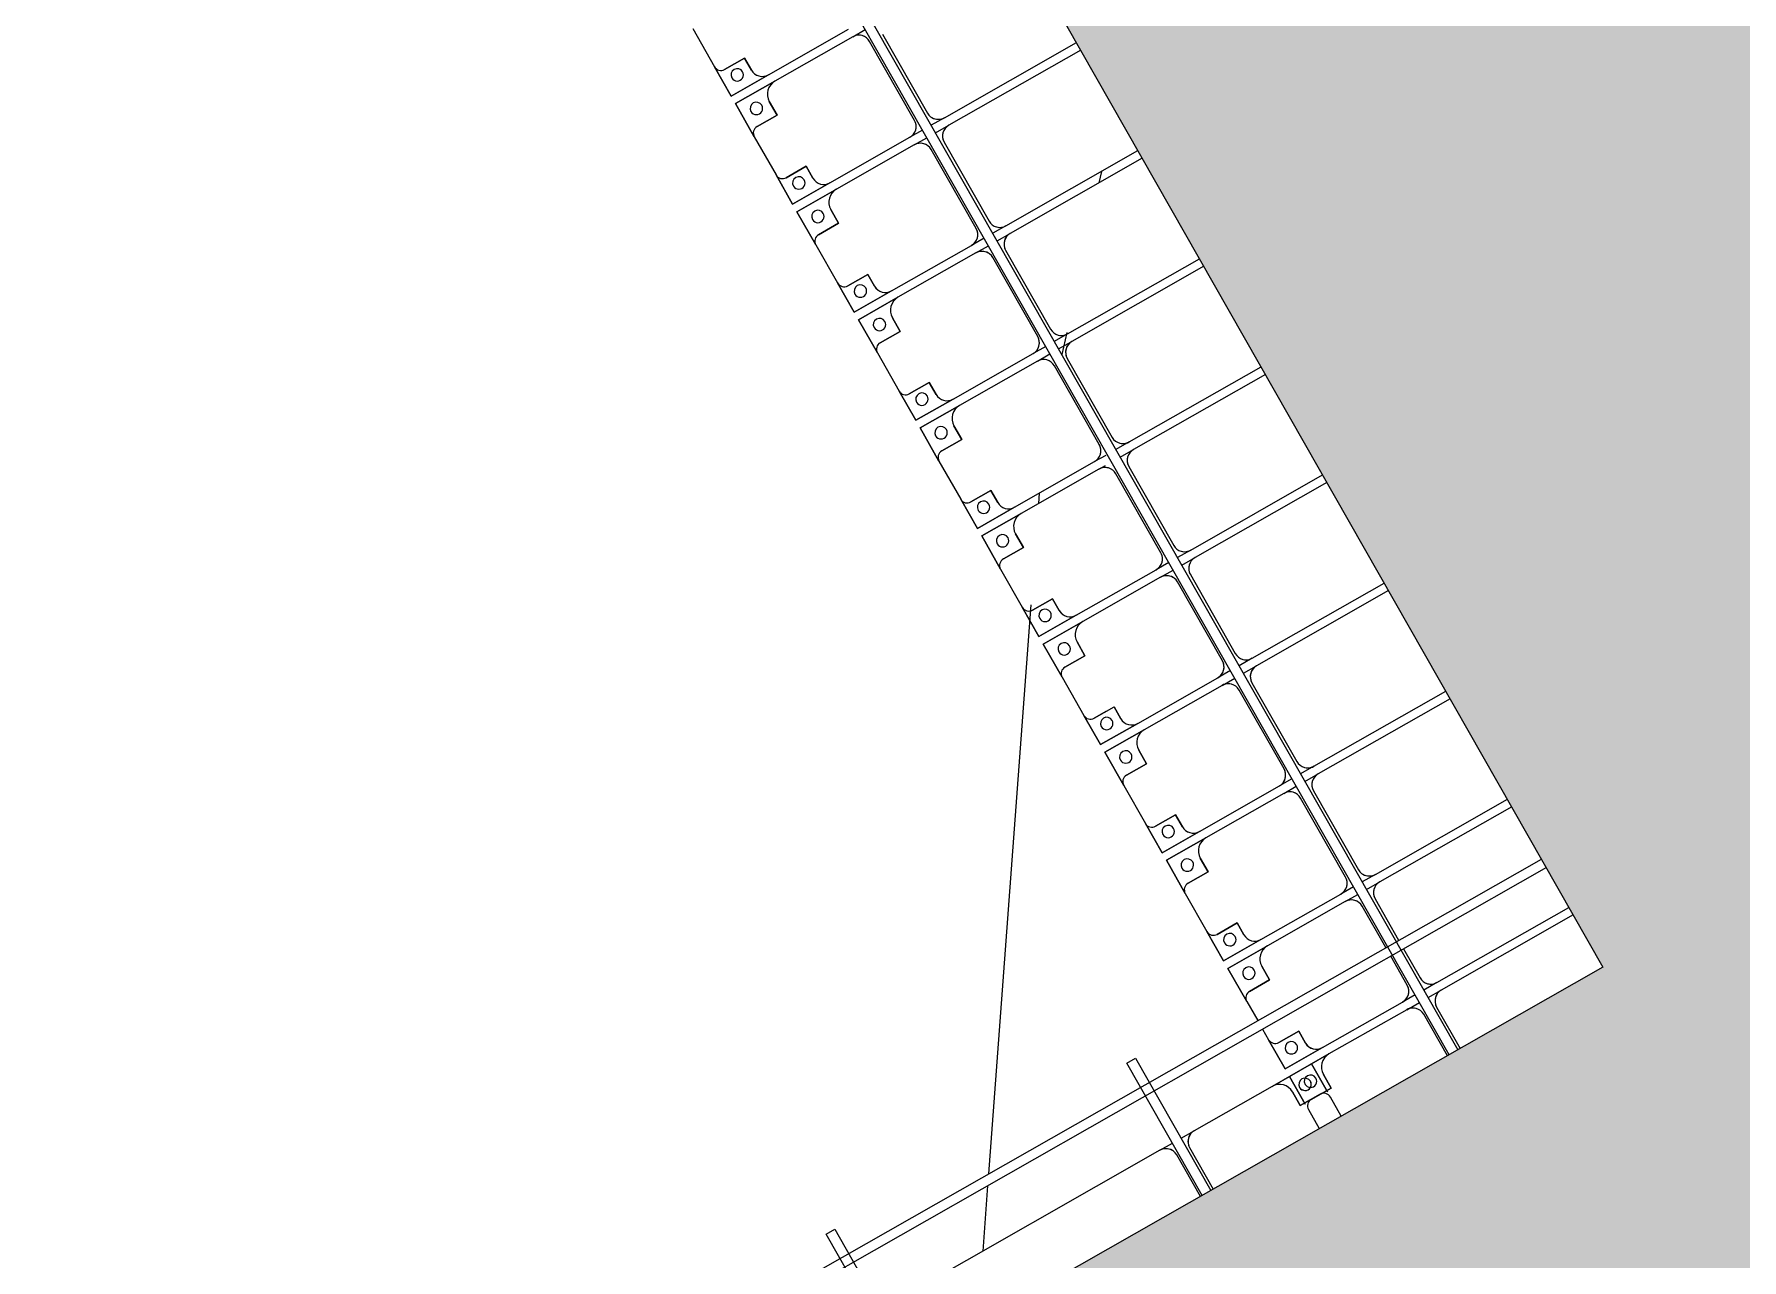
# Model space of a CAD drawing. Header units: millimetres. Extents: x -861324 to 439029, y -308065 to 694685.
# Drawn here: x -198692 to -191829, y -145 to 4781 of the extents above; entities that cross this region are included whole.
import ezdxf

# ---------------------------------------------------------------- set-up
doc = ezdxf.new("R2010")
doc.units = ezdxf.units.MM
for name, color, linetype, lineweight in [('A-DETL-GENF', 92, 'Continuous', 9), ('A-DETL-THIN', 151, 'Continuous', 9), ('A-GENM', 13, 'Continuous', 9), ('C-TOPO-MINR', 7, 'Continuous', 9), ('S-BEAM', 12, 'Continuous', 9)]:
    doc.layers.add(name, color=color, linetype=linetype, lineweight=lineweight)

# ---------------------------------------------------------------- blocks, each defined once
blk = doc.blocks.new('Dải phao đi lại kèm đỡ invester - DẢI PHAO ĐI LẠI-14853-BỐ TRÍ BÈ PIN HỒ BẢN MÒNG')
at = {"layer": 'A-GENM', "color": 7}
for p, q in [((39723.4, -610.3), (39723.4, 0)), ((39758.4, 0), (39758.4, -610.3)), ((40223.4, -610.3), (40223.4, 0)), ((40258.4, 0), (40258.4, -610.3)), ((40723.4, -610.3), (40723.4, 0)), ((40758.4, 0), (40758.4, -610.3)), ((41223.4, -610.3), (41223.4, 0)), ((41258.4, 0), (41258.4, -610.3)), ((41723.4, -610.3), (41723.4, 0)), ((41758.4, 0), (41758.4, -610.3)), ((42223.4, -610.3), (42223.4, 0)), ((42258.4, 0), (42258.4, -610.3)), ((42723.4, -610.3), (42723.4, 0)), ((42758.4, 0), (42758.4, -610.3)), ((43223.4, -610.3), (43223.4, 0)), ((43258.4, 0), (43258.4, -610.3)), ((43723.4, -610.3), (43723.4, 0)), ((43758.4, 0), (43758.4, -610.3)), ((39723.4, -610.3), (39723.4, -671.5)), ((39758.4, -671.5), (39758.4, -610.3)), ((40223.4, -610.3), (40223.4, -671.5)), ((40258.4, -671.5), (40258.4, -610.3)), ((40723.4, -610.3), (40723.4, -671.5)), ((40758.4, -671.5), (40758.4, -610.3)), ((41223.4, -610.3), (41223.4, -671.5)), ((41258.4, -671.5), (41258.4, -610.3)), ((41723.4, -610.3), (41723.4, -671.5)), ((41758.4, -671.5), (41758.4, -610.3)), ((42223.4, -610.3), (42223.4, -671.5)), ((42258.4, -671.5), (42258.4, -610.3)), ((42723.4, -610.3), (42723.4, -671.5)), ((42758.4, -671.5), (42758.4, -610.3)), ((43223.4, -610.3), (43223.4, -671.5)), ((43258.4, -671.5), (43258.4, -610.3)), ((43723.4, -610.3), (43723.4, -671.5)), ((43758.4, -671.5), (43758.4, -610.3)), ((39308.4, -660.3), (39673.4, -660.3)), ((39808.4, -660.3), (40173.4, -660.3)), ((40308.4, -660.3), (40673.4, -660.3)), ((40808.4, -660.3), (41173.4, -660.3)), ((41308.4, -660.3), (41673.4, -660.3)), ((41808.4, -660.3), (42173.4, -660.3)), ((42308.4, -660.3), (42673.4, -660.3)), ((42808.4, -660.3), (43173.4, -660.3)), ((43308.4, -660.3), (43499.8, -660.3)), ((43539.8, -660.3), (43673.4, -660.3)), ((43808.4, -660.3), (43999.8, -660.3)), ((39258.4, -769.7), (39258.4, -711.5)), ((39673.4, -719.7), (39308.4, -719.7)), ((39723.4, -711.5), (39723.4, -769.7)), ((39758.4, -769.7), (39758.4, -711.5)), ((40173.4, -719.7), (39808.4, -719.7)), ((40223.4, -711.5), (40223.4, -769.7)), ((40258.4, -769.7), (40258.4, -711.5)), ((40673.4, -719.7), (40308.4, -719.7)), ((40723.4, -711.5), (40723.4, -769.7)), ((40758.4, -769.7), (40758.4, -711.5)), ((41173.4, -719.7), (40808.4, -719.7)), ((41223.4, -718.8), (41223.4, -769.7)), ((41258.4, -769.7), (41258.4, -738.8)), ((41673.4, -719.7), (41308.4, -719.7)), ((41723.4, -711.5), (41723.4, -769.7)), ((41758.4, -769.7), (41758.4, -711.5)), ((42173.4, -719.7), (41808.4, -719.7)), ((42223.4, -711.5), (42223.4, -769.7)), ((42258.4, -769.7), (42258.4, -711.5)), ((42673.4, -719.7), (42308.4, -719.7)), ((42723.4, -711.5), (42723.4, -769.7)), ((42758.4, -769.7), (42758.4, -711.5)), ((43173.4, -719.7), (42808.4, -719.7)), ((43223.4, -711.5), (43223.4, -769.7)), ((43258.4, -769.7), (43258.4, -711.5)), ((43499.8, -719.7), (43308.4, -719.7)), ((43673.4, -719.7), (43539.8, -719.7)), ((43723.4, -711.5), (43723.4, -769.7)), ((43758.4, -769.7), (43758.4, -711.5)), ((43999.8, -719.7), (43808.4, -719.7)), ((39223.4, -1139.7), (39223.4, -769.7)), ((39258.4, -769.7), (39258.4, -1129.7)), ((39723.4, -1139.7), (39723.4, -769.7)), ((39758.4, -769.7), (39758.4, -1129.7)), ((40223.4, -1139.7), (40223.4, -769.7)), ((40258.4, -769.7), (40258.4, -1129.7)), ((40723.4, -1139.7), (40723.4, -769.7)), ((40758.4, -769.7), (40758.4, -1129.7)), ((41223.4, -1139.7), (41223.4, -769.7)), ((41258.4, -769.7), (41258.4, -1129.7)), ((41723.4, -1139.7), (41723.4, -769.7)), ((41758.4, -769.7), (41758.4, -1129.7)), ((42223.4, -1139.7), (42223.4, -769.7)), ((42258.4, -769.7), (42258.4, -1129.7)), ((42723.4, -1139.7), (42723.4, -769.7)), ((42758.4, -769.7), (42758.4, -1129.7)), ((43223.4, -1139.7), (43223.4, -769.7)), ((43258.4, -769.7), (43258.4, -1129.7)), ((43723.4, -1139.7), (43723.4, -769.7)), ((43758.4, -769.7), (43758.4, -1129.7)), ((39118.2, -1282.2), (39118.2, -1189.7)), ((39118.2, -1189.7), (39173.4, -1189.7)), ((39318.4, -1189.7), (39381.8, -1189.7)), ((39381.8, -1189.7), (39381.8, -1282.2)), ((39618.2, -1282.2), (39618.2, -1189.7)), ((39618.2, -1189.7), (39673.4, -1189.7)), ((39818.4, -1189.7), (39881.8, -1189.7)), ((39881.8, -1189.7), (39881.8, -1282.2)), ((40118.2, -1282.2), (40118.2, -1189.7)), ((40118.2, -1189.7), (40173.4, -1189.7)), ((40318.4, -1189.7), (40381.8, -1189.7)), ((40381.8, -1189.7), (40381.8, -1282.2)), ((40618.2, -1282.2), (40618.2, -1189.7)), ((40618.2, -1189.7), (40673.4, -1189.7)), ((40818.4, -1189.7), (40881.8, -1189.7)), ((40881.8, -1189.7), (40881.8, -1282.2)), ((41118.2, -1282.2), (41118.2, -1189.7)), ((41118.2, -1189.7), (41173.4, -1189.7)), ((41318.4, -1189.7), (41381.8, -1189.7)), ((41381.8, -1189.7), (41381.8, -1282.2)), ((41618.2, -1282.2), (41618.2, -1189.7)), ((41618.2, -1189.7), (41673.4, -1189.7)), ((41818.4, -1189.7), (41881.8, -1189.7)), ((41881.8, -1189.7), (41881.8, -1282.2)), ((42118.2, -1282.2), (42118.2, -1189.7)), ((42118.2, -1189.7), (42173.4, -1189.7)), ((42318.4, -1189.7), (42381.8, -1189.7)), ((42381.8, -1189.7), (42381.8, -1282.2)), ((42618.2, -1282.2), (42618.2, -1189.7)), ((42618.2, -1189.7), (42673.4, -1189.7)), ((42818.4, -1189.7), (42881.8, -1189.7)), ((42881.8, -1189.7), (42881.8, -1282.2)), ((43118.2, -1282.2), (43118.2, -1189.7)), ((43118.2, -1189.7), (43173.4, -1189.7)), ((43318.4, -1189.7), (43381.8, -1189.7)), ((43381.8, -1189.7), (43381.8, -1282.2)), ((43618.2, -1282.2), (43618.2, -1189.7)), ((43618.2, -1189.7), (43673.4, -1189.7)), ((43818.4, -1189.7), (43881.8, -1189.7)), ((43881.8, -1189.7), (43881.8, -1282.2)), ((38911.8, -1312.2), (39088.2, -1312.2)), ((39411.8, -1312.2), (39588.2, -1312.2)), ((39911.8, -1312.2), (40088.2, -1312.2)), ((40411.8, -1312.2), (40588.2, -1312.2)), ((40911.8, -1312.2), (41088.2, -1312.2)), ((41411.8, -1312.2), (41588.2, -1312.2)), ((41911.8, -1312.2), (42088.2, -1312.2)), ((42411.8, -1312.2), (42588.2, -1312.2)), ((42911.8, -1312.2), (43088.2, -1312.2)), ((43411.8, -1312.2), (43499.8, -1312.2)), ((43539.8, -1312.2), (43588.2, -1312.2)), ((43911.8, -1312.2), (43999.8, -1312.2))]:
    blk.add_line(p, q, dxfattribs=at)
at = {"layer": 'A-GENM', "color": 9}
for p, q in [((39723.4, -610.3), (39723.4, -671.5)), ((39758.4, -671.5), (39758.4, -610.3)), ((40223.4, -610.3), (40223.4, -671.5)), ((40258.4, -671.5), (40258.4, -610.3)), ((40723.4, -610.3), (40723.4, -671.5)), ((40758.4, -671.5), (40758.4, -610.3)), ((41223.4, -610.3), (41223.4, -671.5)), ((41258.4, -671.5), (41258.4, -610.3)), ((41723.4, -610.3), (41723.4, -671.5)), ((41758.4, -671.5), (41758.4, -610.3)), ((42223.4, -610.3), (42223.4, -671.5)), ((42258.4, -671.5), (42258.4, -610.3)), ((42723.4, -610.3), (42723.4, -671.5)), ((42758.4, -671.5), (42758.4, -610.3)), ((43223.4, -610.3), (43223.4, -671.5)), ((43258.4, -671.5), (43258.4, -610.3)), ((43723.4, -610.3), (43723.4, -671.5)), ((43758.4, -671.5), (43758.4, -610.3)), ((39258.4, -769.7), (39258.4, -711.5)), ((39723.4, -711.5), (39723.4, -769.7)), ((39758.4, -769.7), (39758.4, -711.5)), ((40223.4, -711.5), (40223.4, -769.7)), ((40258.4, -769.7), (40258.4, -711.5)), ((40723.4, -711.5), (40723.4, -769.7)), ((40758.4, -769.7), (40758.4, -711.5)), ((41223.4, -718.8), (41223.4, -769.7)), ((41723.4, -711.5), (41723.4, -769.7)), ((41758.4, -769.7), (41758.4, -711.5)), ((42223.4, -711.5), (42223.4, -769.7)), ((42258.4, -769.7), (42258.4, -711.5)), ((42723.4, -711.5), (42723.4, -769.7)), ((42758.4, -769.7), (42758.4, -711.5)), ((43223.4, -711.5), (43223.4, -769.7)), ((43258.4, -769.7), (43258.4, -711.5)), ((43723.4, -711.5), (43723.4, -769.7)), ((43758.4, -769.7), (43758.4, -711.5)), ((39223.4, -1139.7), (39223.4, -1312.2)), ((39223.4, -1312.2), (39223.4, -1139.7)), ((39258.4, -1312.2), (39258.4, -1129.7)), ((39258.4, -1129.7), (39258.4, -1312.2)), ((39723.4, -1139.7), (39723.4, -1312.2)), ((39723.4, -1312.2), (39723.4, -1139.7)), ((39758.4, -1312.2), (39758.4, -1129.7)), ((39758.4, -1129.7), (39758.4, -1312.2)), ((40223.4, -1139.7), (40223.4, -1312.2)), ((40223.4, -1312.2), (40223.4, -1139.7)), ((40258.4, -1312.2), (40258.4, -1129.7)), ((40258.4, -1129.7), (40258.4, -1312.2)), ((40723.4, -1139.7), (40723.4, -1312.2)), ((40723.4, -1312.2), (40723.4, -1139.7)), ((40758.4, -1312.2), (40758.4, -1129.7)), ((40758.4, -1129.7), (40758.4, -1312.2)), ((41223.4, -1139.7), (41223.4, -1312.2)), ((41223.4, -1312.2), (41223.4, -1139.7)), ((41258.4, -1312.2), (41258.4, -1129.7)), ((41258.4, -1129.7), (41258.4, -1312.2)), ((41723.4, -1139.7), (41723.4, -1312.2)), ((41723.4, -1312.2), (41723.4, -1139.7)), ((41758.4, -1312.2), (41758.4, -1129.7)), ((41758.4, -1129.7), (41758.4, -1312.2)), ((42223.4, -1139.7), (42223.4, -1312.2)), ((42223.4, -1312.2), (42223.4, -1139.7)), ((42258.4, -1312.2), (42258.4, -1129.7)), ((42258.4, -1129.7), (42258.4, -1312.2)), ((42723.4, -1139.7), (42723.4, -1312.2)), ((42723.4, -1312.2), (42723.4, -1139.7)), ((42758.4, -1312.2), (42758.4, -1129.7)), ((42758.4, -1129.7), (42758.4, -1312.2)), ((43223.4, -1139.7), (43223.4, -1312.2)), ((43223.4, -1312.2), (43223.4, -1139.7)), ((43258.4, -1312.2), (43258.4, -1129.7)), ((43258.4, -1129.7), (43258.4, -1312.2)), ((43723.4, -1139.7), (43723.4, -1312.2)), ((43723.4, -1312.2), (43723.4, -1139.7)), ((43758.4, -1312.2), (43758.4, -1129.7)), ((43758.4, -1129.7), (43758.4, -1312.2)), ((39173.4, -1189.7), (39118.2, -1189.7)), ((39118.2, -1189.7), (39118.2, -1282.2)), ((39173.4, -1189.7), (39118.2, -1189.7)), ((39118.2, -1189.7), (39173.4, -1189.7)), ((39118.2, -1189.7), (39118.2, -1282.2)), ((39118.2, -1282.2), (39118.2, -1189.7)), ((39381.8, -1189.7), (39318.4, -1189.7)), ((39381.8, -1189.7), (39318.4, -1189.7)), ((39318.4, -1189.7), (39381.8, -1189.7)), ((39381.8, -1282.2), (39381.8, -1189.7)), ((39381.8, -1282.2), (39381.8, -1189.7)), ((39381.8, -1189.7), (39381.8, -1282.2)), ((39673.4, -1189.7), (39618.2, -1189.7)), ((39618.2, -1189.7), (39618.2, -1282.2)), ((39673.4, -1189.7), (39618.2, -1189.7)), ((39618.2, -1189.7), (39673.4, -1189.7)), ((39618.2, -1189.7), (39618.2, -1282.2)), ((39618.2, -1282.2), (39618.2, -1189.7)), ((39881.8, -1189.7), (39818.4, -1189.7)), ((39881.8, -1189.7), (39818.4, -1189.7)), ((39818.4, -1189.7), (39881.8, -1189.7)), ((39881.8, -1282.2), (39881.8, -1189.7)), ((39881.8, -1282.2), (39881.8, -1189.7)), ((39881.8, -1189.7), (39881.8, -1282.2)), ((40173.4, -1189.7), (40118.2, -1189.7)), ((40118.2, -1189.7), (40118.2, -1282.2)), ((40173.4, -1189.7), (40118.2, -1189.7)), ((40118.2, -1189.7), (40173.4, -1189.7)), ((40118.2, -1189.7), (40118.2, -1282.2)), ((40118.2, -1282.2), (40118.2, -1189.7)), ((40381.8, -1189.7), (40318.4, -1189.7)), ((40381.8, -1189.7), (40318.4, -1189.7)), ((40318.4, -1189.7), (40381.8, -1189.7)), ((40381.8, -1282.2), (40381.8, -1189.7)), ((40381.8, -1282.2), (40381.8, -1189.7)), ((40381.8, -1189.7), (40381.8, -1282.2)), ((40673.4, -1189.7), (40618.2, -1189.7)), ((40618.2, -1189.7), (40618.2, -1282.2)), ((40673.4, -1189.7), (40618.2, -1189.7)), ((40618.2, -1189.7), (40673.4, -1189.7)), ((40618.2, -1189.7), (40618.2, -1282.2)), ((40618.2, -1282.2), (40618.2, -1189.7)), ((40881.8, -1189.7), (40818.4, -1189.7)), ((40881.8, -1189.7), (40818.4, -1189.7)), ((40818.4, -1189.7), (40881.8, -1189.7)), ((40881.8, -1282.2), (40881.8, -1189.7)), ((40881.8, -1282.2), (40881.8, -1189.7)), ((40881.8, -1189.7), (40881.8, -1282.2)), ((41173.4, -1189.7), (41118.2, -1189.7)), ((41118.2, -1189.7), (41118.2, -1282.2)), ((41173.4, -1189.7), (41118.2, -1189.7)), ((41118.2, -1189.7), (41173.4, -1189.7)), ((41118.2, -1189.7), (41118.2, -1282.2)), ((41118.2, -1282.2), (41118.2, -1189.7)), ((41381.8, -1189.7), (41318.4, -1189.7)), ((41381.8, -1189.7), (41318.4, -1189.7)), ((41318.4, -1189.7), (41381.8, -1189.7)), ((41381.8, -1282.2), (41381.8, -1189.7)), ((41381.8, -1282.2), (41381.8, -1189.7)), ((41381.8, -1189.7), (41381.8, -1282.2)), ((41673.4, -1189.7), (41618.2, -1189.7)), ((41618.2, -1189.7), (41618.2, -1282.2)), ((41673.4, -1189.7), (41618.2, -1189.7)), ((41618.2, -1189.7), (41673.4, -1189.7)), ((41618.2, -1189.7), (41618.2, -1282.2)), ((41618.2, -1282.2), (41618.2, -1189.7)), ((41881.8, -1189.7), (41818.4, -1189.7)), ((41881.8, -1189.7), (41818.4, -1189.7)), ((41818.4, -1189.7), (41881.8, -1189.7)), ((41881.8, -1282.2), (41881.8, -1189.7)), ((41881.8, -1282.2), (41881.8, -1189.7)), ((41881.8, -1189.7), (41881.8, -1282.2)), ((42173.4, -1189.7), (42118.2, -1189.7)), ((42173.4, -1189.7), (42118.2, -1189.7)), ((42118.2, -1189.7), (42173.4, -1189.7)), ((42118.2, -1228.4), (42118.2, -1282.2)), ((42118.2, -1228.4), (42118.2, -1282.2)), ((42118.2, -1282.2), (42118.2, -1228.4)), ((42381.8, -1189.7), (42318.4, -1189.7)), ((42381.8, -1189.7), (42318.4, -1189.7)), ((42318.4, -1189.7), (42381.8, -1189.7)), ((42381.8, -1282.2), (42381.8, -1189.7)), ((42381.8, -1282.2), (42381.8, -1189.7)), ((42381.8, -1189.7), (42381.8, -1282.2)), ((42673.4, -1189.7), (42618.2, -1189.7)), ((42618.2, -1189.7), (42618.2, -1282.2)), ((42673.4, -1189.7), (42618.2, -1189.7)), ((42618.2, -1189.7), (42673.4, -1189.7)), ((42618.2, -1189.7), (42618.2, -1282.2)), ((42618.2, -1282.2), (42618.2, -1189.7)), ((42881.8, -1189.7), (42818.4, -1189.7)), ((42881.8, -1189.7), (42818.4, -1189.7)), ((42818.4, -1189.7), (42881.8, -1189.7)), ((42881.8, -1282.2), (42881.8, -1189.7)), ((42881.8, -1282.2), (42881.8, -1189.7)), ((42881.8, -1189.7), (42881.8, -1282.2)), ((43173.4, -1189.7), (43118.2, -1189.7)), ((43118.2, -1189.7), (43118.2, -1282.2)), ((43173.4, -1189.7), (43118.2, -1189.7)), ((43118.2, -1189.7), (43173.4, -1189.7)), ((43118.2, -1189.7), (43118.2, -1282.2)), ((43118.2, -1282.2), (43118.2, -1189.7)), ((43381.8, -1189.7), (43318.4, -1189.7)), ((43381.8, -1189.7), (43318.4, -1189.7)), ((43318.4, -1189.7), (43381.8, -1189.7)), ((43381.8, -1282.2), (43381.8, -1189.7)), ((43381.8, -1282.2), (43381.8, -1189.7)), ((43381.8, -1189.7), (43381.8, -1282.2)), ((43673.4, -1189.7), (43618.2, -1189.7)), ((43618.2, -1189.7), (43618.2, -1282.2)), ((43673.4, -1189.7), (43618.2, -1189.7)), ((43618.2, -1189.7), (43673.4, -1189.7)), ((43618.2, -1189.7), (43618.2, -1282.2)), ((43618.2, -1282.2), (43618.2, -1189.7)), ((43881.8, -1189.7), (43818.4, -1189.7)), ((43881.8, -1189.7), (43818.4, -1189.7)), ((43818.4, -1189.7), (43881.8, -1189.7)), ((43881.8, -1282.2), (43881.8, -1189.7)), ((43881.8, -1282.2), (43881.8, -1189.7)), ((43881.8, -1189.7), (43881.8, -1282.2)), ((39223.4, -1312.2), (39088.2, -1312.2)), ((39088.2, -1312.2), (39223.4, -1312.2)), ((39411.8, -1312.2), (39258.4, -1312.2)), ((39258.4, -1312.2), (39411.8, -1312.2)), ((39723.4, -1312.2), (39588.2, -1312.2)), ((39588.2, -1312.2), (39723.4, -1312.2)), ((39911.8, -1312.2), (39758.4, -1312.2)), ((39758.4, -1312.2), (39911.8, -1312.2)), ((40223.4, -1312.2), (40088.2, -1312.2)), ((40088.2, -1312.2), (40223.4, -1312.2)), ((40411.8, -1312.2), (40258.4, -1312.2)), ((40258.4, -1312.2), (40411.8, -1312.2)), ((40723.4, -1312.2), (40588.2, -1312.2)), ((40588.2, -1312.2), (40723.4, -1312.2)), ((40911.8, -1312.2), (40758.4, -1312.2)), ((40758.4, -1312.2), (40911.8, -1312.2)), ((41223.4, -1312.2), (41088.2, -1312.2)), ((41088.2, -1312.2), (41223.4, -1312.2)), ((41411.8, -1312.2), (41258.4, -1312.2)), ((41258.4, -1312.2), (41411.8, -1312.2)), ((41723.4, -1312.2), (41588.2, -1312.2)), ((41588.2, -1312.2), (41723.4, -1312.2)), ((41911.8, -1312.2), (41758.4, -1312.2)), ((41758.4, -1312.2), (41911.8, -1312.2)), ((42223.4, -1312.2), (42088.2, -1312.2)), ((42088.2, -1312.2), (42223.4, -1312.2)), ((42411.8, -1312.2), (42258.4, -1312.2)), ((42258.4, -1312.2), (42411.8, -1312.2)), ((42723.4, -1312.2), (42588.2, -1312.2)), ((42588.2, -1312.2), (42723.4, -1312.2)), ((42911.8, -1312.2), (42758.4, -1312.2)), ((42758.4, -1312.2), (42911.8, -1312.2)), ((43223.4, -1312.2), (43088.2, -1312.2)), ((43088.2, -1312.2), (43223.4, -1312.2)), ((43411.8, -1312.2), (43258.4, -1312.2)), ((43258.4, -1312.2), (43411.8, -1312.2)), ((43723.4, -1312.2), (43588.2, -1312.2)), ((43588.2, -1312.2), (43723.4, -1312.2)), ((43886.6, -1312.2), (43758.4, -1312.2)), ((43758.4, -1312.2), (43886.6, -1312.2))]:
    blk.add_line(p, q, dxfattribs=at)
at = {"layer": 'A-GENM', "color": 7}
for centre, radius, start, end in [((39673.4, -610.3), 50, 270, 0), ((39673.4, -610.3), 50, 300, 0), ((39808.4, -610.3), 50, 180, 270), ((40173.4, -610.3), 50, 270, 0), ((40173.4, -610.3), 50, 300, 0), ((40308.4, -610.3), 50, 180, 270), ((40673.4, -610.3), 50, 270, 0), ((40673.4, -610.3), 50, 300, 0), ((40808.4, -610.3), 50, 180, 270), ((41173.4, -610.3), 50, 270, 0), ((41173.4, -610.3), 50, 300, 0), ((41308.4, -610.3), 50, 180, 270), ((41673.4, -610.3), 50, 270, 0), ((41673.4, -610.3), 50, 300, 0), ((41808.4, -610.3), 50, 180, 270), ((42173.4, -610.3), 50, 270, 0), ((42173.4, -610.3), 50, 300, 0), ((42308.4, -610.3), 50, 180, 270), ((42673.4, -610.3), 50, 270, 0), ((42673.4, -610.3), 50, 300, 0), ((42808.4, -610.3), 50, 180, 270), ((43173.4, -610.3), 50, 270, 0), ((43173.4, -610.3), 50, 300, 0), ((43308.4, -610.3), 50, 180, 270), ((43673.4, -610.3), 50, 270, 0), ((43673.4, -610.3), 50, 300, 0), ((43808.4, -610.3), 50, 180, 270), ((39808.4, -610.3), 50, 210, 270), ((40308.4, -610.3), 50, 210, 270), ((40808.4, -610.3), 50, 210, 270), ((41308.4, -610.3), 50, 210, 270), ((41808.4, -610.3), 50, 210, 270), ((42308.4, -610.3), 50, 210, 270), ((42808.4, -610.3), 50, 210, 270), ((43308.4, -610.3), 50, 210, 270), ((43808.4, -610.3), 50, 210, 270), ((39308.4, -769.7), 50, 90, 180), ((39308.4, -769.7), 50, 120, 180), ((39673.4, -769.7), 50, 360, 90), ((39673.4, -769.7), 50, 30, 90), ((39808.4, -769.7), 50, 90, 180), ((39808.4, -769.7), 50, 120, 180), ((40173.4, -769.7), 50, 360, 90), ((40173.4, -769.7), 50, 30, 90), ((40308.4, -769.7), 50, 90, 180), ((40308.4, -769.7), 50, 120, 180), ((40673.4, -769.7), 50, 360, 90), ((40673.4, -769.7), 50, 30, 90), ((40808.4, -769.7), 50, 90, 180), ((40808.4, -769.7), 50, 120, 180), ((41173.4, -769.7), 50, 360, 90), ((41173.4, -769.7), 50, 30, 90), ((41308.4, -769.7), 50, 90, 180), ((41308.4, -769.7), 50, 120, 180), ((41673.4, -769.7), 50, 360, 90), ((41673.4, -769.7), 50, 30, 90), ((41808.4, -769.7), 50, 90, 180), ((41808.4, -769.7), 50, 120, 180), ((42173.4, -769.7), 50, 360, 90), ((42173.4, -769.7), 50, 30, 90), ((42308.4, -769.7), 50, 90, 180), ((42308.4, -769.7), 50, 120, 180), ((42673.4, -769.7), 50, 360, 90), ((42673.4, -769.7), 50, 30, 90), ((42808.4, -769.7), 50, 90, 180), ((42808.4, -769.7), 50, 120, 180), ((43173.4, -769.7), 50, 360, 90), ((43173.4, -769.7), 50, 30, 90), ((43308.4, -769.7), 50, 90, 180), ((43308.4, -769.7), 50, 120, 180), ((43673.4, -769.7), 50, 360, 90), ((43673.4, -769.7), 50, 30, 90), ((43808.4, -769.7), 50, 90, 180), ((43808.4, -769.7), 50, 120, 180), ((39173.4, -1139.7), 50, 270, 360), ((39318.4, -1129.7), 60, 180, 270), ((39673.4, -1139.7), 50, 270, 360), ((39818.4, -1129.7), 60, 180, 270), ((40173.4, -1139.7), 50, 270, 360), ((40318.4, -1129.7), 60, 180, 270), ((40673.4, -1139.7), 50, 270, 360), ((40818.4, -1129.7), 60, 180, 270), ((41173.4, -1139.7), 50, 270, 360), ((41318.4, -1129.7), 60, 180, 270), ((41673.4, -1139.7), 50, 270, 360), ((41818.4, -1129.7), 60, 180, 270), ((42173.4, -1139.7), 50, 270, 360), ((42318.4, -1129.7), 60, 180, 270), ((42673.4, -1139.7), 50, 270, 360), ((42818.4, -1129.7), 60, 180, 270), ((43173.4, -1139.7), 50, 270, 360), ((43318.4, -1129.7), 60, 180, 270), ((43673.4, -1139.7), 50, 270, 360), ((43818.4, -1129.7), 60, 180, 270), ((39088.2, -1282.2), 30, 270, 0), ((39411.8, -1282.2), 30, 180, 270), ((39588.2, -1282.2), 30, 270, 0), ((39911.8, -1282.2), 30, 180, 270), ((40088.2, -1282.2), 30, 270, 0), ((40411.8, -1282.2), 30, 180, 270), ((40588.2, -1282.2), 30, 270, 0), ((40911.8, -1282.2), 30, 180, 270), ((41088.2, -1282.2), 30, 270, 0), ((41411.8, -1282.2), 30, 180, 270), ((41588.2, -1282.2), 30, 270, 0), ((41911.8, -1282.2), 30, 180, 270), ((42088.2, -1282.2), 30, 270, 0), ((42411.8, -1282.2), 30, 180, 270), ((42588.2, -1282.2), 30, 270, 0), ((42911.8, -1282.2), 30, 180, 270), ((43088.2, -1282.2), 30, 270, 0), ((43411.8, -1282.2), 30, 180, 270), ((43588.2, -1282.2), 30, 270, 0), ((43911.8, -1282.2), 30, 180, 270)]:
    blk.add_arc(centre, radius, start, end, dxfattribs=at)
at = {"layer": 'A-GENM', "color": 9}
for centre, radius, start, end in [((39173.4, -1139.7), 50, 270, 0), ((39173.4, -1139.7), 50, 270, 0), ((39173.4, -1139.7), 50, 270, 360), ((39318.4, -1129.7), 60, 180, 270), ((39318.4, -1129.7), 60, 180, 270), ((39318.4, -1129.7), 60, 180, 270), ((39673.4, -1139.7), 50, 270, 0), ((39673.4, -1139.7), 50, 270, 0), ((39673.4, -1139.7), 50, 270, 360), ((39818.4, -1129.7), 60, 180, 270), ((39818.4, -1129.7), 60, 180, 270), ((39818.4, -1129.7), 60, 180, 270), ((40173.4, -1139.7), 50, 270, 0), ((40173.4, -1139.7), 50, 270, 0), ((40173.4, -1139.7), 50, 270, 360), ((40318.4, -1129.7), 60, 180, 270), ((40318.4, -1129.7), 60, 180, 270), ((40318.4, -1129.7), 60, 180, 270), ((40673.4, -1139.7), 50, 270, 0), ((40673.4, -1139.7), 50, 270, 0), ((40673.4, -1139.7), 50, 270, 360), ((40818.4, -1129.7), 60, 180, 270), ((40818.4, -1129.7), 60, 180, 270), ((40818.4, -1129.7), 60, 180, 270), ((41173.4, -1139.7), 50, 270, 0), ((41173.4, -1139.7), 50, 270, 0), ((41173.4, -1139.7), 50, 270, 360), ((41318.4, -1129.7), 60, 180, 270), ((41318.4, -1129.7), 60, 180, 270), ((41318.4, -1129.7), 60, 180, 270), ((41673.4, -1139.7), 50, 270, 0), ((41673.4, -1139.7), 50, 270, 0), ((41673.4, -1139.7), 50, 270, 360), ((41818.4, -1129.7), 60, 180, 270), ((41818.4, -1129.7), 60, 180, 270), ((41818.4, -1129.7), 60, 180, 270), ((42173.4, -1139.7), 50, 270, 0), ((42173.4, -1139.7), 50, 270, 0), ((42173.4, -1139.7), 50, 270, 360), ((42318.4, -1129.7), 60, 180, 270), ((42318.4, -1129.7), 60, 180, 270), ((42318.4, -1129.7), 60, 180, 270), ((42673.4, -1139.7), 50, 270, 0), ((42673.4, -1139.7), 50, 270, 0), ((42673.4, -1139.7), 50, 270, 360), ((42818.4, -1129.7), 60, 180, 270), ((42818.4, -1129.7), 60, 180, 270), ((42818.4, -1129.7), 60, 180, 270), ((43173.4, -1139.7), 50, 270, 0), ((43173.4, -1139.7), 50, 270, 0), ((43173.4, -1139.7), 50, 270, 360), ((43318.4, -1129.7), 60, 180, 270), ((43318.4, -1129.7), 60, 180, 270), ((43318.4, -1129.7), 60, 180, 270), ((43673.4, -1139.7), 50, 270, 0), ((43673.4, -1139.7), 50, 270, 0), ((43673.4, -1139.7), 50, 270, 360), ((43818.4, -1129.7), 60, 180, 270), ((43818.4, -1129.7), 60, 180, 270), ((43818.4, -1129.7), 60, 180, 270), ((39161.8, -1248.6), 25, 90, 270), ((39161.8, -1248.6), 25, 90, 270), ((39161.8, -1248.6), 25, 270, 90), ((39161.8, -1248.6), 25, 270, 90), ((39316.8, -1248.6), 25, 90, 270), ((39316.8, -1248.6), 25, 90, 270), ((39316.8, -1248.6), 25, 270, 90), ((39316.8, -1248.6), 25, 270, 90), ((39661.8, -1248.6), 25, 90, 270), ((39661.8, -1248.6), 25, 90, 270), ((39661.8, -1248.6), 25, 270, 90), ((39661.8, -1248.6), 25, 270, 90), ((39816.8, -1248.6), 25, 90, 270), ((39816.8, -1248.6), 25, 90, 270), ((39816.8, -1248.6), 25, 270, 90), ((39816.8, -1248.6), 25, 270, 90), ((40161.8, -1248.6), 25, 90, 270), ((40161.8, -1248.6), 25, 90, 270), ((40161.8, -1248.6), 25, 270, 90), ((40161.8, -1248.6), 25, 270, 90), ((40316.8, -1248.6), 25, 90, 270), ((40316.8, -1248.6), 25, 90, 270), ((40316.8, -1248.6), 25, 270, 90), ((40316.8, -1248.6), 25, 270, 90), ((40661.8, -1248.6), 25, 90, 270), ((40661.8, -1248.6), 25, 90, 270), ((40661.8, -1248.6), 25, 270, 90), ((40661.8, -1248.6), 25, 270, 90), ((40816.8, -1248.6), 25, 90, 270), ((40816.8, -1248.6), 25, 90, 270), ((40816.8, -1248.6), 25, 270, 90), ((40816.8, -1248.6), 25, 270, 90), ((41161.8, -1248.6), 25, 90, 270), ((41161.8, -1248.6), 25, 90, 270), ((41161.8, -1248.6), 25, 270, 90), ((41161.8, -1248.6), 25, 270, 90), ((41316.8, -1248.6), 25, 90, 270), ((41316.8, -1248.6), 25, 90, 270), ((41316.8, -1248.6), 25, 270, 90), ((41316.8, -1248.6), 25, 270, 90), ((41661.8, -1248.6), 25, 90, 270), ((41661.8, -1248.6), 25, 90, 270), ((41661.8, -1248.6), 25, 270, 90), ((41661.8, -1248.6), 25, 270, 90), ((41816.8, -1248.6), 25, 90, 270), ((41816.8, -1248.6), 25, 90, 270), ((41816.8, -1248.6), 25, 270, 90), ((41816.8, -1248.6), 25, 270, 90), ((42161.8, -1248.6), 25, 90, 270), ((42161.8, -1248.6), 25, 90, 270), ((42161.8, -1248.6), 25, 270, 90), ((42161.8, -1248.6), 25, 270, 90), ((42316.8, -1248.6), 25, 90, 270), ((42316.8, -1248.6), 25, 90, 270), ((42316.8, -1248.6), 25, 270, 90), ((42316.8, -1248.6), 25, 270, 90), ((42661.8, -1248.6), 25, 90, 270), ((42661.8, -1248.6), 25, 90, 270), ((42661.8, -1248.6), 25, 270, 90), ((42661.8, -1248.6), 25, 270, 90), ((42816.8, -1248.6), 25, 90, 270), ((42816.8, -1248.6), 25, 90, 270), ((42816.8, -1248.6), 25, 270, 90), ((42816.8, -1248.6), 25, 270, 90), ((43161.8, -1248.6), 25, 90, 270), ((43161.8, -1248.6), 25, 90, 270), ((43161.8, -1248.6), 25, 270, 90), ((43161.8, -1248.6), 25, 270, 90), ((43316.8, -1248.6), 25, 90, 270), ((43316.8, -1248.6), 25, 90, 270), ((43316.8, -1248.6), 25, 270, 90), ((43316.8, -1248.6), 25, 270, 90), ((43661.8, -1248.6), 25, 90, 270), ((43661.8, -1248.6), 25, 90, 270), ((43661.8, -1248.6), 25, 270, 90), ((43661.8, -1248.6), 25, 270, 90), ((43816.8, -1248.6), 25, 90, 270), ((43816.8, -1248.6), 25, 90, 270), ((43816.8, -1248.6), 25, 270, 90), ((43816.8, -1248.6), 25, 270, 90), ((39088.2, -1282.2), 30, 270, 0), ((39088.2, -1282.2), 30, 270, 0), ((39088.2, -1282.2), 30, 270, 0), ((39411.8, -1282.2), 30, 180, 270), ((39411.8, -1282.2), 30, 180, 270), ((39411.8, -1282.2), 30, 180, 270), ((39588.2, -1282.2), 30, 270, 0), ((39588.2, -1282.2), 30, 270, 0), ((39588.2, -1282.2), 30, 270, 0), ((39911.8, -1282.2), 30, 180, 270), ((39911.8, -1282.2), 30, 180, 270), ((39911.8, -1282.2), 30, 180, 270), ((40088.2, -1282.2), 30, 270, 0), ((40088.2, -1282.2), 30, 270, 0), ((40088.2, -1282.2), 30, 270, 0), ((40411.8, -1282.2), 30, 180, 270), ((40411.8, -1282.2), 30, 180, 270), ((40411.8, -1282.2), 30, 180, 270), ((40588.2, -1282.2), 30, 270, 0), ((40588.2, -1282.2), 30, 270, 0), ((40588.2, -1282.2), 30, 270, 0), ((40911.8, -1282.2), 30, 180, 270), ((40911.8, -1282.2), 30, 180, 270), ((40911.8, -1282.2), 30, 180, 270), ((41088.2, -1282.2), 30, 270, 0), ((41088.2, -1282.2), 30, 270, 0), ((41088.2, -1282.2), 30, 270, 0), ((41411.8, -1282.2), 30, 180, 270), ((41411.8, -1282.2), 30, 180, 270), ((41411.8, -1282.2), 30, 180, 270), ((41588.2, -1282.2), 30, 270, 0), ((41588.2, -1282.2), 30, 270, 0), ((41588.2, -1282.2), 30, 270, 0), ((41911.8, -1282.2), 30, 180, 270), ((41911.8, -1282.2), 30, 180, 270), ((41911.8, -1282.2), 30, 180, 270), ((42088.2, -1282.2), 30, 270, 0), ((42088.2, -1282.2), 30, 270, 0), ((42088.2, -1282.2), 30, 270, 0), ((42411.8, -1282.2), 30, 180, 270), ((42411.8, -1282.2), 30, 180, 270), ((42411.8, -1282.2), 30, 180, 270), ((42588.2, -1282.2), 30, 270, 0), ((42588.2, -1282.2), 30, 270, 0), ((42588.2, -1282.2), 30, 270, 0), ((42911.8, -1282.2), 30, 180, 270), ((42911.8, -1282.2), 30, 180, 270), ((42911.8, -1282.2), 30, 180, 270), ((43088.2, -1282.2), 30, 270, 0), ((43088.2, -1282.2), 30, 270, 0), ((43088.2, -1282.2), 30, 270, 0), ((43411.8, -1282.2), 30, 180, 270), ((43411.8, -1282.2), 30, 180, 270), ((43411.8, -1282.2), 30, 180, 270), ((43588.2, -1282.2), 30, 270, 0), ((43588.2, -1282.2), 30, 270, 0), ((43588.2, -1282.2), 30, 270, 0)]:
    blk.add_arc(centre, radius, start, end, dxfattribs=at)
blk = doc.blocks.new('Dầm C52 - Dầm C52-18790-BỐ TRÍ BÈ PIN HỒ BẢN MÒNG')
at = {"layer": 'S-BEAM', "color": 7}
for p, q in [((30025.7, 20), (74474.3, 20)), ((74474.3, -20), (30025.7, -20))]:
    blk.add_line(p, q, dxfattribs=at)
blk = doc.blocks.new('Dai phao do pin - DẢI PHAO ĐỠ PIN-14564-BỐ TRÍ BÈ PIN HỒ BẢN MÒNG')
at = {"layer": 'A-GENM', "color": 7}
for p, q in [((33240.3, 241.6), (32009.7, 241.6)), ((33240.3, 241.6), (33298.5, 241.6)), ((33338.5, 241.6), (33399.7, 241.6)), ((33759.7, 241.6), (33399.7, 241.6)), ((33290.3, 0), (33290.3, 191.6)), ((33349.7, 191.6), (33349.7, 0)), ((33819.7, 118.2), (33819.7, 181.6)), ((33912.2, 118.2), (33819.7, 118.2)), ((33942.2, 0), (33942.2, 88.2))]:
    blk.add_line(p, q, dxfattribs=at)
at = {"layer": 'A-GENM', "color": 9}
for p, q in [((33240.3, 241.6), (33298.5, 241.6)), ((33338.5, 241.6), (33399.7, 241.6)), ((33759.7, 241.6), (33942.2, 241.6)), ((33942.2, 241.6), (33759.7, 241.6)), ((33942.2, 241.6), (33942.2, 113)), ((33942.2, 113), (33942.2, 241.6)), ((33819.7, 181.6), (33819.7, 118.2)), ((33819.7, 118.2), (33819.7, 181.6)), ((33819.7, 181.6), (33819.7, 118.2)), ((33819.7, 118.2), (33912.2, 118.2)), ((33912.2, 118.2), (33819.7, 118.2)), ((33819.7, 118.2), (33912.2, 118.2))]:
    blk.add_line(p, q, dxfattribs=at)
at = {"layer": 'A-GENM', "color": 7}
for centre, radius, start, end in [((33240.3, 191.6), 50, 360, 90), ((33240.3, 191.6), 50, 30, 90), ((33399.7, 191.6), 50, 90, 180), ((33399.7, 191.6), 50, 120, 180), ((33759.7, 181.6), 60, 360, 90), ((33912.2, 88.2), 30, 360, 90)]:
    blk.add_arc(centre, radius, start, end, dxfattribs=at)
at = {"layer": 'A-GENM', "color": 9}
for centre, radius, start, end in [((33759.7, 181.6), 60, 0, 90), ((33759.7, 181.6), 60, 360, 90), ((33759.7, 181.6), 60, 0, 90), ((33878.6, 183.2), 25, 0, 180), ((33878.6, 183.2), 25, 360, 180), ((33878.6, 183.2), 25, 180, 0), ((33878.6, 183.2), 25, 180, 360)]:
    blk.add_arc(centre, radius, start, end, dxfattribs=at)
blk = doc.blocks.new('Dầm C52 - Dầm C52-18923-BỐ TRÍ BÈ PIN HỒ BẢN MÒNG')
at = {"layer": 'S-BEAM', "color": 7}
for p, q in [((51943.8, 20), (52556.1, 20)), ((52556.1, 20), (52556.1, -20)), ((52556.1, -20), (51943.8, -20))]:
    blk.add_line(p, q, dxfattribs=at)
blk = doc.blocks.new('Dầm C52 - Dầm C52-V142-BỐ TRÍ BÈ PIN HỒ BẢN MÒNG')
at = {"layer": 'S-BEAM', "color": 7}
for p, q in [((51943.8, 20), (52556.1, 20)), ((52556.1, 20), (52556.1, -20)), ((52556.1, -20), (51943.8, -20))]:
    blk.add_line(p, q, dxfattribs=at)
blk = doc.blocks.new('Dầm C52 - Hộp 40x60-V171-BỐ TRÍ BÈ PIN HỒ BẢN MÒNG')
at = {"layer": 'S-BEAM', "color": 7}
for p, q in [((18128.7, 20), (55982.1, 20)), ((55982.1, -20), (18128.7, -20))]:
    blk.add_line(p, q, dxfattribs=at)
blk = doc.blocks.new('HOBANMONG_BEPIN 5_rvt-1-BỐ TRÍ BÈ PIN HỒ BẢN MÒNG')
at = {"layer": 'A-GENM', "lineweight": 9}
for name, p, rotation in [('Dải phao đi lại kèm đỡ invester - DẢI PHAO ĐI LẠI-14853-BỐ TRÍ BÈ PIN HỒ BẢN MÒNG', (-214161.5, 39265.5), 299.6620124026263), ('Dai phao do pin - DẢI PHAO ĐỠ PIN-14564-BỐ TRÍ BÈ PIN HỒ BẢN MÒNG', (-222932.7, -16364.9), 29.66201240262666)]:
    blk.add_blockref(name, p, dxfattribs=dict(at, rotation=rotation))
at = {"layer": 'S-BEAM', "lineweight": 9}
for name, p, rotation in [('Dầm C52 - Dầm C52-18790-BỐ TRÍ BÈ PIN HỒ BẢN MÒNG', (-178128.5, -25401.9), 119.6620124026264), ('Dầm C52 - Hộp 40x60-V171-BỐ TRÍ BÈ PIN HỒ BẢN MÒNG', (-176871.1, 10420.1), 209.6620124026261), ('Dầm C52 - Dầm C52-V142-BỐ TRÍ BÈ PIN HỒ BẢN MÒNG', (-168274.2, -45013.3), 119.6620124026264), ('Dầm C52 - Dầm C52-18923-BỐ TRÍ BÈ PIN HỒ BẢN MÒNG', (-169482.1, -45701.2), 119.6620124026264)]:
    blk.add_blockref(name, p, dxfattribs=dict(at, rotation=rotation))

msp = doc.modelspace()

# ---------------------------------------------------------------- hatches: boundary and pattern name
at = {"layer": 'A-DETL-GENF'}
msp.add_hatch(color=8, dxfattribs=at).paths.add_polyline_path([(-173161.7, -107703), (-77659.8, -53313.6), (-150902.4, 75292.3), (-214161.5, 39265.5), (-192386.7, 1031.4), (-224629.5, -17331.2), (-174039.6, -106161.4)])

# ---------------------------------------------------------------- linework, layer by layer
at = {"layer": 'A-DETL-THIN'}
for p, q in [((-214161.5, 39265.5), (-192386.7, 1031.4)), ((-192386.7, 1031.4), (-224629.5, -17331.2))]:
    msp.add_line(p, q, dxfattribs=at)
at = {"layer": 'C-TOPO-MINR'}
for p, q in [((-194402.3, 4229.4), (-194412.2, 4183.4)), ((-194542.1, 3582.7), (-194561.5, 3493.1)), ((-194652, 2936.4), (-194655.1, 2894.3)), ((-194685.5, 2487.5), (-194856.3, 200.3)), ((-194859.9, 152.3), (-194879.5, -110.3))]:
    msp.add_line(p, q, dxfattribs=at)

# ---------------------------------------------------------------- block references
at = {"lineweight": 5}
msp.add_blockref('HOBANMONG_BEPIN 5_rvt-1-BỐ TRÍ BÈ PIN HỒ BẢN MÒNG', (0, 0), dxfattribs=at)

doc.saveas('drawing.dxf')
